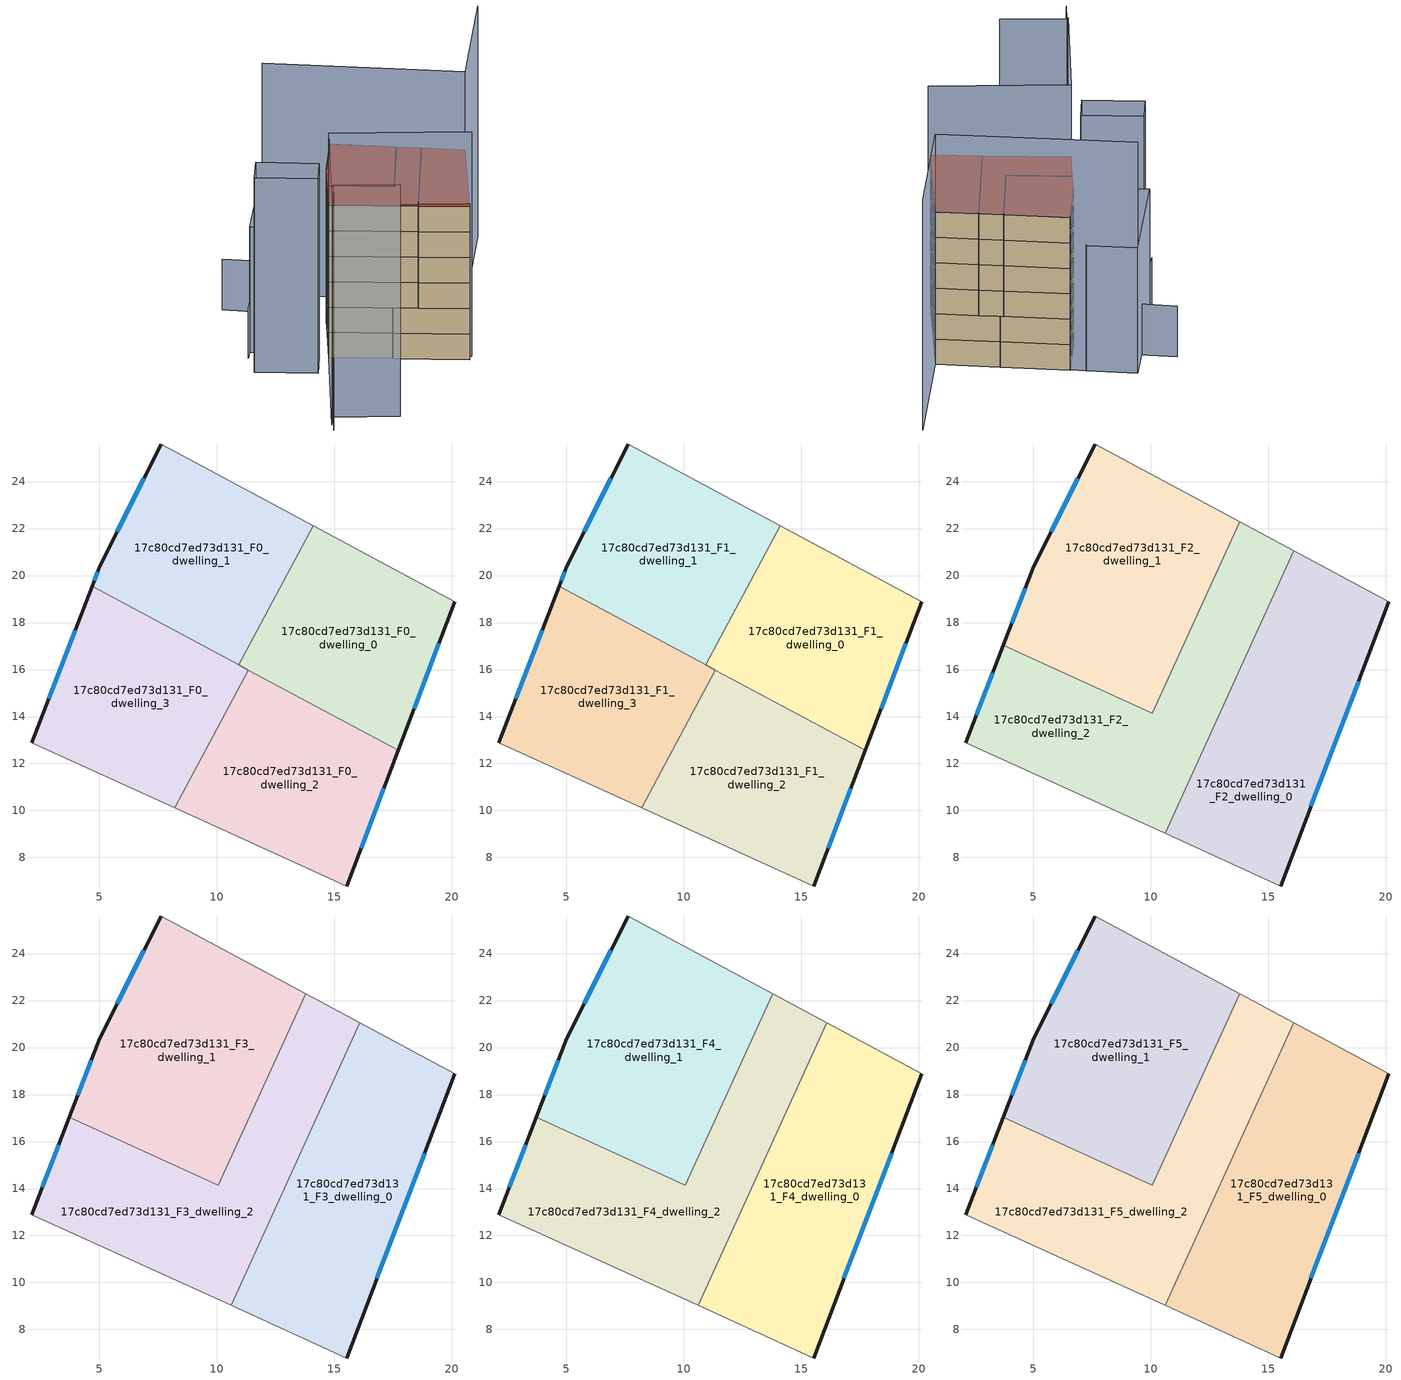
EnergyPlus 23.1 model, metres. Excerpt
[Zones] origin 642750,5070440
17c80cd7ed73d131_F0_dwelling_0
 floor ground (EU_floor_Construction): 20.13,18.89 17.72,12.56 10.93,16.19 14.11,22.12 z0
 wall outside (EU_wall_Construction): 17.72,12.56 20.13,18.89 z0:3
 wall to 17c80cd7ed73d131_F0_dwelling_1 (EU_wall_Construction): 14.11,22.12 10.93,16.19 z0:3
 wall adiabatic (EU_wall_Construction): 20.13,18.89 14.11,22.12 z0:3
 wall to 17c80cd7ed73d131_F0_dwelling_2 (EU_wall_Construction): 11.34,15.98 17.72,12.56 z0:3
 wall to 17c80cd7ed73d131_F0_dwelling_3 (EU_wall_Construction): 10.93,16.19 11.34,15.98 z0:3
 window (EU_Window_Construction): 18.39,14.33 19.45,17.12 z0.84:2.16
17c80cd7ed73d131_F0_dwelling_1
 floor ground (EU_floor_Construction): 14.11,22.12 10.93,16.19 4.69,19.54 5.02,20.4 7.62,25.6 z0
 wall outside (EU_wall_Construction): 7.62,25.6 5.02,20.4 4.69,19.54 z0:3
 wall adiabatic (EU_wall_Construction): 14.11,22.12 7.62,25.6 z0:3
 wall to 17c80cd7ed73d131_F0_dwelling_3 (EU_wall_Construction): 4.69,19.54 10.93,16.19 z0:3
 window (EU_Window_Construction): 6.89,24.14 5.75,21.85 / 4.93,20.16 4.78,19.78 z0.84:2.16
17c80cd7ed73d131_F0_dwelling_2
 floor ground (EU_floor_Construction): 17.72,12.56 15.52,6.79 8.2,10.12 11.34,15.98 z0
 wall outside (EU_wall_Construction): 15.52,6.79 17.72,12.56 z0:3
 wall adiabatic (EU_wall_Construction): 8.2,10.12 15.52,6.79 z0:3
 wall to 17c80cd7ed73d131_F0_dwelling_3 (EU_wall_Construction): 11.34,15.98 8.2,10.12 z0:3
 window (EU_Window_Construction): 16.14,8.4 17.1,10.94 z0.84:2.16
17c80cd7ed73d131_F0_dwelling_3
 floor ground (EU_floor_Construction): 11.34,15.98 8.2,10.12 2.11,12.89 4.69,19.54 z0
 wall outside (EU_wall_Construction): 4.69,19.54 2.11,12.89 z0:3
 wall adiabatic (EU_wall_Construction): 2.11,12.89 8.2,10.12 z0:3
 window (EU_Window_Construction): 3.97,17.68 2.84,14.76 z0.84:2.16
17c80cd7ed73d131_F1_dwelling_0
 floor to 17c80cd7ed73d131_F0_dwelling_0 (EU_floor_Construction): 20.13,18.89 17.72,12.56 10.93,16.19 14.11,22.12 z3
 wall outside (EU_wall_Construction): 17.72,12.56 20.13,18.89 z3:6
 wall to 17c80cd7ed73d131_F1_dwelling_1 (EU_wall_Construction): 14.11,22.12 10.93,16.19 z3:6
 wall adiabatic (EU_wall_Construction): 20.13,18.89 14.11,22.12 z3:6
 wall to 17c80cd7ed73d131_F1_dwelling_2 (EU_wall_Construction): 11.34,15.98 17.72,12.56 z3:6
 wall to 17c80cd7ed73d131_F1_dwelling_3 (EU_wall_Construction): 10.93,16.19 11.34,15.98 z3:6
 window (EU_Window_Construction): 18.39,14.33 19.45,17.12 z3.84:5.16
17c80cd7ed73d131_F1_dwelling_1
 floor to 17c80cd7ed73d131_F0_dwelling_1 (EU_floor_Construction): 14.11,22.12 10.93,16.19 4.69,19.54 5.02,20.4 7.62,25.6 z3
 wall outside (EU_wall_Construction): 7.62,25.6 5.02,20.4 4.69,19.54 z3:6
 wall adiabatic (EU_wall_Construction): 14.11,22.12 7.62,25.6 z3:6
 wall to 17c80cd7ed73d131_F1_dwelling_3 (EU_wall_Construction): 4.69,19.54 10.93,16.19 z3:6
 window (EU_Window_Construction): 6.89,24.14 5.75,21.85 / 4.93,20.16 4.78,19.78 z3.84:5.16
17c80cd7ed73d131_F1_dwelling_2
 floor to 17c80cd7ed73d131_F0_dwelling_2 (EU_floor_Construction): 17.72,12.56 15.52,6.79 8.2,10.12 11.34,15.98 z3
 wall outside (EU_wall_Construction): 15.52,6.79 17.72,12.56 z3:6
 wall adiabatic (EU_wall_Construction): 8.2,10.12 15.52,6.79 z3:6
 wall to 17c80cd7ed73d131_F1_dwelling_3 (EU_wall_Construction): 11.34,15.98 8.2,10.12 z3:6
 window (EU_Window_Construction): 16.14,8.4 17.1,10.94 z3.84:5.16
17c80cd7ed73d131_F1_dwelling_3
 floor to 17c80cd7ed73d131_F0_dwelling_3 (EU_floor_Construction): 11.34,15.98 8.2,10.12 2.11,12.89 4.69,19.54 z3
 wall outside (EU_wall_Construction): 4.69,19.54 2.11,12.89 z3:6
 wall adiabatic (EU_wall_Construction): 2.11,12.89 8.2,10.12 z3:6
 window (EU_Window_Construction): 3.97,17.68 2.84,14.76 z3.84:5.16
17c80cd7ed73d131_F2_dwelling_0
 floor to 17c80cd7ed73d131_F1_dwelling_0 (EU_floor_Construction): 20.13,18.89 17.72,12.56 13.3,14.93 16.09,21.06 z6
 floor to 17c80cd7ed73d131_F1_dwelling_2 (EU_floor_Construction): 17.72,12.56 15.52,6.79 10.61,9.02 13.3,14.93 z6
 wall outside (EU_wall_Construction): 15.52,6.79 20.13,18.89 z6:9
 wall adiabatic (EU_wall_Construction): 10.61,9.02 15.52,6.79 / 20.13,18.89 16.09,21.06 z6:9
 wall to 17c80cd7ed73d131_F2_dwelling_2 (EU_wall_Construction): 16.09,21.06 10.61,9.02 z6:9
 window (EU_Window_Construction): 16.81,10.18 18.84,15.5 z6.84:8.16
17c80cd7ed73d131_F2_dwelling_1
 floor to 17c80cd7ed73d131_F1_dwelling_1 (EU_floor_Construction): 13.78,22.3 11.37,17 10.93,16.19 4.69,19.54 5.02,20.4 7.62,25.6 z6
 floor to 17c80cd7ed73d131_F1_dwelling_0 (EU_floor_Construction): 11.37,17 10.99,16.16 10.93,16.19 z6
 floor to 17c80cd7ed73d131_F1_dwelling_3 (EU_floor_Construction): 10.99,16.16 10.06,14.13 3.71,17.03 4.69,19.54 z6
 wall outside (EU_wall_Construction): 7.62,25.6 5.02,20.4 3.71,17.03 z6:9
 wall adiabatic (EU_wall_Construction): 13.78,22.3 7.62,25.6 z6:9
 wall to 17c80cd7ed73d131_F2_dwelling_2 (EU_wall_Construction): 3.71,17.03 10.06,14.13 13.78,22.3 z6:9
 window (EU_Window_Construction): 6.89,24.14 5.75,21.85 / 4.65,19.45 4.08,17.97 z6.84:8.16
17c80cd7ed73d131_F2_dwelling_2
 floor to 17c80cd7ed73d131_F1_dwelling_2 (EU_floor_Construction): 13.3,14.93 10.61,9.02 8.2,10.12 11.34,15.98 z6
 floor to 17c80cd7ed73d131_F1_dwelling_3 (EU_floor_Construction): 10.99,16.16 11.34,15.98 8.2,10.12 2.11,12.89 3.71,17.03 10.06,14.13 z6
 floor to 17c80cd7ed73d131_F1_dwelling_1 (EU_floor_Construction): 14.11,22.12 11.37,17 13.78,22.3 z6
 floor to 17c80cd7ed73d131_F1_dwelling_0 (EU_floor_Construction): 16.09,21.06 13.3,14.93 10.99,16.16 11.37,17 14.11,22.12 z6
 wall outside (EU_wall_Construction): 3.71,17.03 2.11,12.89 z6:9
 wall adiabatic (EU_wall_Construction): 16.09,21.06 13.78,22.3 / 2.11,12.89 10.61,9.02 z6:9
 window (EU_Window_Construction): 3.27,15.87 2.56,14.05 z6.84:8.16
17c80cd7ed73d131_F3_dwelling_0
 floor to 17c80cd7ed73d131_F2_dwelling_0 (EU_floor_Construction): 20.13,18.89 15.52,6.79 10.61,9.02 16.09,21.06 z9
 wall outside (EU_wall_Construction): 15.52,6.79 20.13,18.89 z9:12
 wall adiabatic (EU_wall_Construction): 10.61,9.02 15.52,6.79 / 20.13,18.89 16.09,21.06 z9:12
 wall to 17c80cd7ed73d131_F3_dwelling_2 (EU_wall_Construction): 16.09,21.06 10.61,9.02 z9:12
 window (EU_Window_Construction): 16.81,10.18 18.84,15.5 z9.84:11.16
17c80cd7ed73d131_F3_dwelling_1
 floor to 17c80cd7ed73d131_F2_dwelling_1 (EU_floor_Construction): 13.78,22.3 10.06,14.13 3.71,17.03 5.02,20.4 7.62,25.6 z9
 wall outside (EU_wall_Construction): 7.62,25.6 5.02,20.4 3.71,17.03 z9:12
 wall adiabatic (EU_wall_Construction): 13.78,22.3 7.62,25.6 z9:12
 wall to 17c80cd7ed73d131_F3_dwelling_2 (EU_wall_Construction): 3.71,17.03 10.06,14.13 13.78,22.3 z9:12
 window (EU_Window_Construction): 6.89,24.14 5.75,21.85 / 4.65,19.45 4.08,17.97 z9.84:11.16
17c80cd7ed73d131_F3_dwelling_2
 floor to 17c80cd7ed73d131_F2_dwelling_2 (EU_floor_Construction): 16.09,21.06 10.61,9.02 2.11,12.89 3.71,17.03 10.06,14.13 13.78,22.3 z9
 wall outside (EU_wall_Construction): 3.71,17.03 2.11,12.89 z9:12
 wall adiabatic (EU_wall_Construction): 16.09,21.06 13.78,22.3 / 2.11,12.89 10.61,9.02 z9:12
 window (EU_Window_Construction): 3.27,15.87 2.56,14.05 z9.84:11.16
17c80cd7ed73d131_F4_dwelling_0
 floor to 17c80cd7ed73d131_F3_dwelling_0 (EU_floor_Construction): 20.13,18.89 15.52,6.79 10.61,9.02 16.09,21.06 z12
 wall outside (EU_wall_Construction): 15.52,6.79 20.13,18.89 z12:15
 wall adiabatic (EU_wall_Construction): 10.61,9.02 15.52,6.79 / 20.13,18.89 16.09,21.06 z12:15
 wall to 17c80cd7ed73d131_F4_dwelling_2 (EU_wall_Construction): 16.09,21.06 10.61,9.02 z12:15
 window (EU_Window_Construction): 16.81,10.18 18.84,15.5 z12.84:14.16
17c80cd7ed73d131_F4_dwelling_1
 floor to 17c80cd7ed73d131_F3_dwelling_1 (EU_floor_Construction): 13.78,22.3 10.06,14.13 3.71,17.03 5.02,20.4 7.62,25.6 z12
 wall outside (EU_wall_Construction): 7.62,25.6 5.02,20.4 3.71,17.03 z12:15
 wall adiabatic (EU_wall_Construction): 13.78,22.3 7.62,25.6 z12:15
 wall to 17c80cd7ed73d131_F4_dwelling_2 (EU_wall_Construction): 3.71,17.03 10.06,14.13 13.78,22.3 z12:15
 window (EU_Window_Construction): 6.89,24.14 5.75,21.85 / 4.65,19.45 4.08,17.97 z12.84:14.16
17c80cd7ed73d131_F4_dwelling_2
 floor to 17c80cd7ed73d131_F3_dwelling_2 (EU_floor_Construction): 16.09,21.06 10.61,9.02 2.11,12.89 3.71,17.03 10.06,14.13 13.78,22.3 z12
 wall outside (EU_wall_Construction): 3.71,17.03 2.11,12.89 z12:15
 wall adiabatic (EU_wall_Construction): 16.09,21.06 13.78,22.3 / 2.11,12.89 10.61,9.02 z12:15
 window (EU_Window_Construction): 3.27,15.87 2.56,14.05 z12.84:14.16
17c80cd7ed73d131_F5_dwelling_0
 floor to 17c80cd7ed73d131_F4_dwelling_0 (EU_floor_Construction): 20.13,18.89 15.52,6.79 10.61,9.02 16.09,21.06 z15
 wall outside (EU_wall_Construction): 15.52,6.79 20.13,18.89 z15:18
 wall adiabatic (EU_wall_Construction): 10.61,9.02 15.52,6.79 / 20.13,18.89 16.09,21.06 z15:18
 wall to 17c80cd7ed73d131_F5_dwelling_2 (EU_wall_Construction): 16.09,21.06 10.61,9.02 z15:18
 window (EU_Window_Construction): 16.81,10.18 18.84,15.5 z15.84:17.16
 roof outside (EU_roof_Construction): 15.52,6.79 20.13,18.89 16.09,21.06 10.61,9.02 z18
17c80cd7ed73d131_F5_dwelling_1
 floor to 17c80cd7ed73d131_F4_dwelling_1 (EU_floor_Construction): 13.78,22.3 10.06,14.13 3.71,17.03 5.02,20.4 7.62,25.6 z15
 wall outside (EU_wall_Construction): 7.62,25.6 5.02,20.4 3.71,17.03 z15:18
 wall adiabatic (EU_wall_Construction): 13.78,22.3 7.62,25.6 z15:18
 wall to 17c80cd7ed73d131_F5_dwelling_2 (EU_wall_Construction): 3.71,17.03 10.06,14.13 13.78,22.3 z15:18
 window (EU_Window_Construction): 6.89,24.14 5.75,21.85 / 4.65,19.45 4.08,17.97 z15.84:17.16
 roof outside (EU_roof_Construction): 10.06,14.13 13.78,22.3 7.62,25.6 5.02,20.4 3.71,17.03 z18
17c80cd7ed73d131_F5_dwelling_2
 floor to 17c80cd7ed73d131_F4_dwelling_2 (EU_floor_Construction): 16.09,21.06 10.61,9.02 2.11,12.89 3.71,17.03 10.06,14.13 13.78,22.3 z15
 wall outside (EU_wall_Construction): 3.71,17.03 2.11,12.89 z15:18
 wall adiabatic (EU_wall_Construction): 16.09,21.06 13.78,22.3 / 2.11,12.89 10.61,9.02 z15:18
 window (EU_Window_Construction): 3.27,15.87 2.56,14.05 z15.84:17.16
 roof outside (EU_roof_Construction): 10.61,9.02 16.09,21.06 13.78,22.3 10.06,14.13 3.71,17.03 2.11,12.89 z18
shading: -3.79,-2.32 -2.71,0.39 / -2.71,0.39 3.81,-2.22 z0:27.3; -3.51,-1.19 2.09,12.9 / 2.09,12.9 16.02,7.36 z0:26.5; -0.24,10.17 -6.29,13 / -6.29,13 -4.83,16.12 / -4.83,16.12 1.21,13.29 / 1.21,13.29 -0.24,10.17 z0:22.9; -3.89,27.22 -0.39,25.19 / -0.39,25.19 -5.69,16.06 z0:6; -4.99,17.3 1.36,28.99 / 1.36,28.99 6.12,26.4 / 6.12,26.4 -0.23,14.71 / -0.23,14.71 -4.99,17.3 z0:14.8; 27.13,32.05 20.13,18.89 / 20.13,18.89 1.32,28.9 z0:27.2
[Building]
EU S2 Campaign: North Axis=0; Terrain=City; Solar Distribution=FullExterior
[Site:Location]
Lyon-Bron: Latitude=45.75; Longitude=5; Time Zone=1; Elevation=198
[SizingPeriod:WeatherFileDays]
AnnualSizingPeriod: Begin Month=1; Begin Day of Month=1; End Month=12; End Day of Month=31; Day of Week for Start Day=Monday; Use Weather File Daylight Saving Period=No; Use Weather File Rain and Snow Indicators=No
[MATERIAL]
EU_InternalMass_Material: Roughness=MediumRough; Thickness=0.1; Conductivity=1; Density=1800; Specific Heat=900; Thermal Absorptance=0.9; Solar Absorptance=0.7; Visible Absorptance=0.7
[MATERIAL:NOMASS] Roughness=MediumRough; Thermal Absorptance=0.9; Solar Absorptance=0.7; Visible Absorptance=0.7
Name | Thermal Resistance
EU_wall_NoMass | 0.776494
EU_roof_NoMass | 0.486893
EU_floor_NoMass | 0.421597
[WINDOWMATERIAL:SIMPLEGLAZINGSYSTEM]
EU_Window_SimpleGlazing: UFactor=4.24961; Solar Heat Gain Coefficient=0.83; Visible Transmittance=0.83
[CONSTRUCTION]
EU_wall_Construction: EU_wall_NoMass
EU_roof_Construction: EU_roof_NoMass
EU_floor_Construction: EU_floor_NoMass
EU_Window_Construction: EU_Window_SimpleGlazing
EU_InternalMass_Construction: EU_InternalMass_Material
[ZONE] Type=1; Multiplier=1; Ceiling Height=autocalculate; Floor Area=autocalculate; Part of Total Floor Area=Yes
Name | Volume
17c80cd7ed73d131_F0_dwelling_0; 17c80cd7ed73d131_F1_dwelling_0 | 146.531
17c80cd7ed73d131_F2_dwelling_0; 17c80cd7ed73d131_F3_dwelling_0; 17c80cd7ed73d131_F4_dwelling_0; 17c80cd7ed73d131_F5_dwelling_0 | 195.396
17c80cd7ed73d131_F0_dwelling_1; 17c80cd7ed73d131_F1_dwelling_1 | 146.534
17c80cd7ed73d131_F2_dwelling_1; 17c80cd7ed73d131_F3_dwelling_1; 17c80cd7ed73d131_F4_dwelling_1; 17c80cd7ed73d131_F5_dwelling_1 | 195.386
17c80cd7ed73d131_F0_dwelling_2; 17c80cd7ed73d131_F1_dwelling_2 | 146.545
17c80cd7ed73d131_F2_dwelling_2; 17c80cd7ed73d131_F3_dwelling_2; 17c80cd7ed73d131_F4_dwelling_2; 17c80cd7ed73d131_F5_dwelling_2 | 195.383
17c80cd7ed73d131_F0_dwelling_3; 17c80cd7ed73d131_F1_dwelling_3 | 146.535
[INTERNALMASS] Construction=EU_InternalMass_Construction
Name | Zone or ZoneList | Surface Area
17c80cd7ed73d131_F0_dwelling_0_EU_InternalMass | 17c80cd7ed73d131_F0_dwelling_0 | 48.8437
17c80cd7ed73d131_F0_dwelling_1_EU_InternalMass | 17c80cd7ed73d131_F0_dwelling_1 | 48.8452
17c80cd7ed73d131_F0_dwelling_2_EU_InternalMass | 17c80cd7ed73d131_F0_dwelling_2 | 48.8488
17c80cd7ed73d131_F0_dwelling_3_EU_InternalMass | 17c80cd7ed73d131_F0_dwelling_3 | 48.8451
17c80cd7ed73d131_F1_dwelling_0_EU_InternalMass | 17c80cd7ed73d131_F1_dwelling_0 | 48.8437
17c80cd7ed73d131_F1_dwelling_1_EU_InternalMass | 17c80cd7ed73d131_F1_dwelling_1 | 48.8452
17c80cd7ed73d131_F1_dwelling_2_EU_InternalMass | 17c80cd7ed73d131_F1_dwelling_2 | 48.8488
17c80cd7ed73d131_F1_dwelling_3_EU_InternalMass | 17c80cd7ed73d131_F1_dwelling_3 | 48.8451
17c80cd7ed73d131_F2_dwelling_0_EU_InternalMass | 17c80cd7ed73d131_F2_dwelling_0 | 65.1345
17c80cd7ed73d131_F2_dwelling_1_EU_InternalMass | 17c80cd7ed73d131_F2_dwelling_1 | 65.128
17c80cd7ed73d131_F2_dwelling_2_EU_InternalMass | 17c80cd7ed73d131_F2_dwelling_2 | 65.1281
17c80cd7ed73d131_F3_dwelling_0_EU_InternalMass | 17c80cd7ed73d131_F3_dwelling_0 | 65.1345
17c80cd7ed73d131_F3_dwelling_1_EU_InternalMass | 17c80cd7ed73d131_F3_dwelling_1 | 65.128
17c80cd7ed73d131_F3_dwelling_2_EU_InternalMass | 17c80cd7ed73d131_F3_dwelling_2 | 65.1281
17c80cd7ed73d131_F4_dwelling_0_EU_InternalMass | 17c80cd7ed73d131_F4_dwelling_0 | 65.1345
17c80cd7ed73d131_F4_dwelling_1_EU_InternalMass | 17c80cd7ed73d131_F4_dwelling_1 | 65.128
17c80cd7ed73d131_F4_dwelling_2_EU_InternalMass | 17c80cd7ed73d131_F4_dwelling_2 | 65.1281
17c80cd7ed73d131_F5_dwelling_0_EU_InternalMass | 17c80cd7ed73d131_F5_dwelling_0 | 65.1345
17c80cd7ed73d131_F5_dwelling_1_EU_InternalMass | 17c80cd7ed73d131_F5_dwelling_1 | 65.128
17c80cd7ed73d131_F5_dwelling_2_EU_InternalMass | 17c80cd7ed73d131_F5_dwelling_2 | 65.1281
[OTHEREQUIPMENT] Fuel Type=Electricity; Design Level Calculation Method=Watts/Area; Power per Zone Floor Area=1; Fraction Latent=0; Fraction Radiant=0; Fraction Lost=0; Carbon Dioxide Generation Rate=0; EndUse Subcategory=EU_Step8_InternalGains
Name | Zone or ZoneList or Space or SpaceList | Schedule
EU_Step8_InternalGain_17c80cd7ed73d131_F0_dwelling_0_f000 | 17c80cd7ed73d131_F0_dwelling_0 | EU_Step8_GainSchedule_17c80cd7ed73d131_F0_dwelling_0_f000
EU_Step8_InternalGain_17c80cd7ed73d131_F0_dwelling_1_f000 | 17c80cd7ed73d131_F0_dwelling_1 | EU_Step8_GainSchedule_17c80cd7ed73d131_F0_dwelling_1_f000
EU_Step8_InternalGain_17c80cd7ed73d131_F0_dwelling_2_f000 | 17c80cd7ed73d131_F0_dwelling_2 | EU_Step8_GainSchedule_17c80cd7ed73d131_F0_dwelling_2_f000
EU_Step8_InternalGain_17c80cd7ed73d131_F0_dwelling_3_f000 | 17c80cd7ed73d131_F0_dwelling_3 | EU_Step8_GainSchedule_17c80cd7ed73d131_F0_dwelling_3_f000
EU_Step8_InternalGain_17c80cd7ed73d131_F1_dwelling_0_f000 | 17c80cd7ed73d131_F1_dwelling_0 | EU_Step8_GainSchedule_17c80cd7ed73d131_F1_dwelling_0_f000
EU_Step8_InternalGain_17c80cd7ed73d131_F1_dwelling_1_f000 | 17c80cd7ed73d131_F1_dwelling_1 | EU_Step8_GainSchedule_17c80cd7ed73d131_F1_dwelling_1_f000
EU_Step8_InternalGain_17c80cd7ed73d131_F1_dwelling_2_f000 | 17c80cd7ed73d131_F1_dwelling_2 | EU_Step8_GainSchedule_17c80cd7ed73d131_F1_dwelling_2_f000
EU_Step8_InternalGain_17c80cd7ed73d131_F1_dwelling_3_f000 | 17c80cd7ed73d131_F1_dwelling_3 | EU_Step8_GainSchedule_17c80cd7ed73d131_F1_dwelling_3_f000
EU_Step8_InternalGain_17c80cd7ed73d131_F2_dwelling_0_f000 | 17c80cd7ed73d131_F2_dwelling_0 | EU_Step8_GainSchedule_17c80cd7ed73d131_F2_dwelling_0_f000
EU_Step8_InternalGain_17c80cd7ed73d131_F2_dwelling_1_f000 | 17c80cd7ed73d131_F2_dwelling_1 | EU_Step8_GainSchedule_17c80cd7ed73d131_F2_dwelling_1_f000
EU_Step8_InternalGain_17c80cd7ed73d131_F2_dwelling_2_f000 | 17c80cd7ed73d131_F2_dwelling_2 | EU_Step8_GainSchedule_17c80cd7ed73d131_F2_dwelling_2_f000
EU_Step8_InternalGain_17c80cd7ed73d131_F3_dwelling_0_f000 | 17c80cd7ed73d131_F3_dwelling_0 | EU_Step8_GainSchedule_17c80cd7ed73d131_F3_dwelling_0_f000
EU_Step8_InternalGain_17c80cd7ed73d131_F3_dwelling_1_f000 | 17c80cd7ed73d131_F3_dwelling_1 | EU_Step8_GainSchedule_17c80cd7ed73d131_F3_dwelling_1_f000
EU_Step8_InternalGain_17c80cd7ed73d131_F3_dwelling_2_f000 | 17c80cd7ed73d131_F3_dwelling_2 | EU_Step8_GainSchedule_17c80cd7ed73d131_F3_dwelling_2_f000
EU_Step8_InternalGain_17c80cd7ed73d131_F4_dwelling_0_f000 | 17c80cd7ed73d131_F4_dwelling_0 | EU_Step8_GainSchedule_17c80cd7ed73d131_F4_dwelling_0_f000
EU_Step8_InternalGain_17c80cd7ed73d131_F4_dwelling_1_f000 | 17c80cd7ed73d131_F4_dwelling_1 | EU_Step8_GainSchedule_17c80cd7ed73d131_F4_dwelling_1_f000
EU_Step8_InternalGain_17c80cd7ed73d131_F4_dwelling_2_f000 | 17c80cd7ed73d131_F4_dwelling_2 | EU_Step8_GainSchedule_17c80cd7ed73d131_F4_dwelling_2_f000
EU_Step8_InternalGain_17c80cd7ed73d131_F5_dwelling_0_f000 | 17c80cd7ed73d131_F5_dwelling_0 | EU_Step8_GainSchedule_17c80cd7ed73d131_F5_dwelling_0_f000
EU_Step8_InternalGain_17c80cd7ed73d131_F5_dwelling_1_f000 | 17c80cd7ed73d131_F5_dwelling_1 | EU_Step8_GainSchedule_17c80cd7ed73d131_F5_dwelling_1_f000
EU_Step8_InternalGain_17c80cd7ed73d131_F5_dwelling_2_f000 | 17c80cd7ed73d131_F5_dwelling_2 | EU_Step8_GainSchedule_17c80cd7ed73d131_F5_dwelling_2_f000
[ZONEVENTILATION:DESIGNFLOWRATE] Schedule=EU_AlwaysOn; Design Flow Rate Calculation Method=AirChanges/Hour; Air Changes per Hour=0.693814; Ventilation Type=Natural; Fan Pressure Rise=0; Fan Total Efficiency=1; Constant Term Coefficient=1; Temperature Term Coefficient=0; Velocity Term Coefficient=0; Velocity Squared Term Coefficient=0; Minimum Indoor Temperature=-100; Maximum Indoor Temperature=100; Delta Temperature=-100; Minimum Outdoor Temperature=-100; Maximum Outdoor Temperature=100; Maximum Wind Speed=40
Name | Zone or ZoneList or Space or SpaceList
EU_ConstantAir_17c80cd7ed73d131_F0_dwelling_0 | 17c80cd7ed73d131_F0_dwelling_0
EU_ConstantAir_17c80cd7ed73d131_F0_dwelling_1 | 17c80cd7ed73d131_F0_dwelling_1
EU_ConstantAir_17c80cd7ed73d131_F0_dwelling_2 | 17c80cd7ed73d131_F0_dwelling_2
EU_ConstantAir_17c80cd7ed73d131_F0_dwelling_3 | 17c80cd7ed73d131_F0_dwelling_3
EU_ConstantAir_17c80cd7ed73d131_F1_dwelling_0 | 17c80cd7ed73d131_F1_dwelling_0
EU_ConstantAir_17c80cd7ed73d131_F1_dwelling_1 | 17c80cd7ed73d131_F1_dwelling_1
EU_ConstantAir_17c80cd7ed73d131_F1_dwelling_2 | 17c80cd7ed73d131_F1_dwelling_2
EU_ConstantAir_17c80cd7ed73d131_F1_dwelling_3 | 17c80cd7ed73d131_F1_dwelling_3
EU_ConstantAir_17c80cd7ed73d131_F2_dwelling_0 | 17c80cd7ed73d131_F2_dwelling_0
EU_ConstantAir_17c80cd7ed73d131_F2_dwelling_1 | 17c80cd7ed73d131_F2_dwelling_1
EU_ConstantAir_17c80cd7ed73d131_F2_dwelling_2 | 17c80cd7ed73d131_F2_dwelling_2
EU_ConstantAir_17c80cd7ed73d131_F3_dwelling_0 | 17c80cd7ed73d131_F3_dwelling_0
EU_ConstantAir_17c80cd7ed73d131_F3_dwelling_1 | 17c80cd7ed73d131_F3_dwelling_1
EU_ConstantAir_17c80cd7ed73d131_F3_dwelling_2 | 17c80cd7ed73d131_F3_dwelling_2
EU_ConstantAir_17c80cd7ed73d131_F4_dwelling_0 | 17c80cd7ed73d131_F4_dwelling_0
EU_ConstantAir_17c80cd7ed73d131_F4_dwelling_1 | 17c80cd7ed73d131_F4_dwelling_1
EU_ConstantAir_17c80cd7ed73d131_F4_dwelling_2 | 17c80cd7ed73d131_F4_dwelling_2
EU_ConstantAir_17c80cd7ed73d131_F5_dwelling_0 | 17c80cd7ed73d131_F5_dwelling_0
EU_ConstantAir_17c80cd7ed73d131_F5_dwelling_1 | 17c80cd7ed73d131_F5_dwelling_1
EU_ConstantAir_17c80cd7ed73d131_F5_dwelling_2 | 17c80cd7ed73d131_F5_dwelling_2
[HVACTEMPLATE:THERMOSTAT] Constant Heating Setpoint=20; Constant Cooling Setpoint=50
EU_HeatOnly_17c80cd7ed73d131_F0_dwelling_0; EU_HeatOnly_17c80cd7ed73d131_F0_dwelling_1; EU_HeatOnly_17c80cd7ed73d131_F0_dwelling_2; EU_HeatOnly_17c80cd7ed73d131_F0_dwelling_3; EU_HeatOnly_17c80cd7ed73d131_F1_dwelling_0; EU_HeatOnly_17c80cd7ed73d131_F1_dwelling_1; EU_HeatOnly_17c80cd7ed73d131_F1_dwelling_2; EU_HeatOnly_17c80cd7ed73d131_F1_dwelling_3; EU_HeatOnly_17c80cd7ed73d131_F2_dwelling_0; EU_HeatOnly_17c80cd7ed73d131_F2_dwelling_1; EU_HeatOnly_17c80cd7ed73d131_F2_dwelling_2; EU_HeatOnly_17c80cd7ed73d131_F3_dwelling_0; EU_HeatOnly_17c80cd7ed73d131_F3_dwelling_1; EU_HeatOnly_17c80cd7ed73d131_F3_dwelling_2; EU_HeatOnly_17c80cd7ed73d131_F4_dwelling_0; EU_HeatOnly_17c80cd7ed73d131_F4_dwelling_1; EU_HeatOnly_17c80cd7ed73d131_F4_dwelling_2; EU_HeatOnly_17c80cd7ed73d131_F5_dwelling_0; EU_HeatOnly_17c80cd7ed73d131_F5_dwelling_1; EU_HeatOnly_17c80cd7ed73d131_F5_dwelling_2
[HVACTEMPLATE:ZONE:IDEALLOADSAIRSYSTEM] System Availability Schedule=EU_AlwaysOn; Maximum Heating Supply Air Temperature=50; Minimum Cooling Supply Air Temperature=13; Maximum Heating Supply Air Humidity Ratio=0.0156; Minimum Cooling Supply Air Humidity Ratio=0.0077; Heating Limit=NoLimit; Cooling Limit=NoLimit; Heating Availability Schedule=EU_AlwaysOn; Cooling Availability Schedule=EU_CoolingOff; Dehumidification Control Type=ConstantSensibleHeatRatio; Cooling Sensible Heat Ratio=0.7; Dehumidification Setpoint=60; Humidification Control Type=None; Humidification Setpoint=30; Outdoor Air Method=None; Outdoor Air Flow Rate per Person=0.00944; Outdoor Air Flow Rate per Zone Floor Area=0; Outdoor Air Flow Rate per Zone=0; Demand Controlled Ventilation Type=None; Outdoor Air Economizer Type=NoEconomizer; Heat Recovery Type=None; Sensible Heat Recovery Effectiveness=0.7; Latent Heat Recovery Effectiveness=0.65
Name | Template Thermostat
17c80cd7ed73d131_F0_dwelling_0 | EU_HeatOnly_17c80cd7ed73d131_F0_dwelling_0
17c80cd7ed73d131_F0_dwelling_1 | EU_HeatOnly_17c80cd7ed73d131_F0_dwelling_1
17c80cd7ed73d131_F0_dwelling_2 | EU_HeatOnly_17c80cd7ed73d131_F0_dwelling_2
17c80cd7ed73d131_F0_dwelling_3 | EU_HeatOnly_17c80cd7ed73d131_F0_dwelling_3
17c80cd7ed73d131_F1_dwelling_0 | EU_HeatOnly_17c80cd7ed73d131_F1_dwelling_0
17c80cd7ed73d131_F1_dwelling_1 | EU_HeatOnly_17c80cd7ed73d131_F1_dwelling_1
17c80cd7ed73d131_F1_dwelling_2 | EU_HeatOnly_17c80cd7ed73d131_F1_dwelling_2
17c80cd7ed73d131_F1_dwelling_3 | EU_HeatOnly_17c80cd7ed73d131_F1_dwelling_3
17c80cd7ed73d131_F2_dwelling_0 | EU_HeatOnly_17c80cd7ed73d131_F2_dwelling_0
17c80cd7ed73d131_F2_dwelling_1 | EU_HeatOnly_17c80cd7ed73d131_F2_dwelling_1
17c80cd7ed73d131_F2_dwelling_2 | EU_HeatOnly_17c80cd7ed73d131_F2_dwelling_2
17c80cd7ed73d131_F3_dwelling_0 | EU_HeatOnly_17c80cd7ed73d131_F3_dwelling_0
17c80cd7ed73d131_F3_dwelling_1 | EU_HeatOnly_17c80cd7ed73d131_F3_dwelling_1
17c80cd7ed73d131_F3_dwelling_2 | EU_HeatOnly_17c80cd7ed73d131_F3_dwelling_2
17c80cd7ed73d131_F4_dwelling_0 | EU_HeatOnly_17c80cd7ed73d131_F4_dwelling_0
17c80cd7ed73d131_F4_dwelling_1 | EU_HeatOnly_17c80cd7ed73d131_F4_dwelling_1
17c80cd7ed73d131_F4_dwelling_2 | EU_HeatOnly_17c80cd7ed73d131_F4_dwelling_2
17c80cd7ed73d131_F5_dwelling_0 | EU_HeatOnly_17c80cd7ed73d131_F5_dwelling_0
17c80cd7ed73d131_F5_dwelling_1 | EU_HeatOnly_17c80cd7ed73d131_F5_dwelling_1
17c80cd7ed73d131_F5_dwelling_2 | EU_HeatOnly_17c80cd7ed73d131_F5_dwelling_2
[SIZING:ZONE] Zone Cooling Design Supply Air Temperature Input Method=SupplyAirTemperature; Zone Cooling Design Supply Air Temperature=13; Zone Heating Design Supply Air Temperature Input Method=SupplyAirTemperature; Zone Heating Design Supply Air Temperature=50; Zone Cooling Design Supply Air Humidity Ratio=0.008; Zone Heating Design Supply Air Humidity Ratio=0.008; Cooling Design Air Flow Method=DesignDay; Cooling Design Air Flow Rate=0; Cooling Minimum Air Flow per Zone Floor Area=0.000762; Cooling Minimum Air Flow=0; Cooling Minimum Air Flow Fraction=0.2; Heating Design Air Flow Method=DesignDay; Heating Design Air Flow Rate=0; Heating Maximum Air Flow per Zone Floor Area=0.002032; Heating Maximum Air Flow=0.141576; Heating Maximum Air Flow Fraction=0.3; Account for Dedicated Outdoor Air System=No; Dedicated Outdoor Air System Control Strategy=NeutralSupplyAir; Dedicated Outdoor Air Low Setpoint Temperature for Design=autosize; Dedicated Outdoor Air High Setpoint Temperature for Design=autosize; Zone Load Sizing Method=Sensible Load Only No Latent Load; Zone Latent Cooling Design Supply Air Humidity Ratio Input Method=HumidityRatioDifference; Zone Cooling Design Supply Air Humidity Ratio Difference=0.005; Zone Latent Heating Design Supply Air Humidity Ratio Input Method=HumidityRatioDifference; Zone Humidification Design Supply Air Humidity Ratio Difference=0.005
17c80cd7ed73d131_F0_dwelling_0; 17c80cd7ed73d131_F0_dwelling_1; 17c80cd7ed73d131_F0_dwelling_2; 17c80cd7ed73d131_F0_dwelling_3; 17c80cd7ed73d131_F1_dwelling_0; 17c80cd7ed73d131_F1_dwelling_1; 17c80cd7ed73d131_F1_dwelling_2; 17c80cd7ed73d131_F1_dwelling_3; 17c80cd7ed73d131_F2_dwelling_0; 17c80cd7ed73d131_F2_dwelling_1; 17c80cd7ed73d131_F2_dwelling_2; 17c80cd7ed73d131_F3_dwelling_0; 17c80cd7ed73d131_F3_dwelling_1; 17c80cd7ed73d131_F3_dwelling_2; 17c80cd7ed73d131_F4_dwelling_0; 17c80cd7ed73d131_F4_dwelling_1; 17c80cd7ed73d131_F4_dwelling_2; 17c80cd7ed73d131_F5_dwelling_0; 17c80cd7ed73d131_F5_dwelling_1; 17c80cd7ed73d131_F5_dwelling_2
[SCHEDULE:CONSTANT]
Name | Hourly Value
EU_AlwaysOn | 1
EU_CoolingOff | 0
[SCHEDULE:FILE] Column Number=1; Rows to Skip at Top=0; Number of Hours of Data=8760; Column Separator=Comma; Interpolate to Timestep=No; Minutes per Item=60; Adjust Schedule for Daylight Savings=Yes
Name | File
EU_Step8_GainSchedule_17c80cd7ed73d131_F0_dwelling_0_f000 | ../../schedules/17c80cd7ed73d131/17c80cd7ed73d131_F0_dwelling_0_f000_gain.csv
EU_Step8_GainSchedule_17c80cd7ed73d131_F0_dwelling_1_f000 | ../../schedules/17c80cd7ed73d131/17c80cd7ed73d131_F0_dwelling_1_f000_gain.csv
EU_Step8_GainSchedule_17c80cd7ed73d131_F0_dwelling_2_f000 | ../../schedules/17c80cd7ed73d131/17c80cd7ed73d131_F0_dwelling_2_f000_gain.csv
EU_Step8_GainSchedule_17c80cd7ed73d131_F0_dwelling_3_f000 | ../../schedules/17c80cd7ed73d131/17c80cd7ed73d131_F0_dwelling_3_f000_gain.csv
EU_Step8_GainSchedule_17c80cd7ed73d131_F1_dwelling_0_f000 | ../../schedules/17c80cd7ed73d131/17c80cd7ed73d131_F1_dwelling_0_f000_gain.csv
EU_Step8_GainSchedule_17c80cd7ed73d131_F1_dwelling_1_f000 | ../../schedules/17c80cd7ed73d131/17c80cd7ed73d131_F1_dwelling_1_f000_gain.csv
EU_Step8_GainSchedule_17c80cd7ed73d131_F1_dwelling_2_f000 | ../../schedules/17c80cd7ed73d131/17c80cd7ed73d131_F1_dwelling_2_f000_gain.csv
EU_Step8_GainSchedule_17c80cd7ed73d131_F1_dwelling_3_f000 | ../../schedules/17c80cd7ed73d131/17c80cd7ed73d131_F1_dwelling_3_f000_gain.csv
EU_Step8_GainSchedule_17c80cd7ed73d131_F2_dwelling_0_f000 | ../../schedules/17c80cd7ed73d131/17c80cd7ed73d131_F2_dwelling_0_f000_gain.csv
EU_Step8_GainSchedule_17c80cd7ed73d131_F2_dwelling_1_f000 | ../../schedules/17c80cd7ed73d131/17c80cd7ed73d131_F2_dwelling_1_f000_gain.csv
EU_Step8_GainSchedule_17c80cd7ed73d131_F2_dwelling_2_f000 | ../../schedules/17c80cd7ed73d131/17c80cd7ed73d131_F2_dwelling_2_f000_gain.csv
EU_Step8_GainSchedule_17c80cd7ed73d131_F3_dwelling_0_f000 | ../../schedules/17c80cd7ed73d131/17c80cd7ed73d131_F3_dwelling_0_f000_gain.csv
EU_Step8_GainSchedule_17c80cd7ed73d131_F3_dwelling_1_f000 | ../../schedules/17c80cd7ed73d131/17c80cd7ed73d131_F3_dwelling_1_f000_gain.csv
EU_Step8_GainSchedule_17c80cd7ed73d131_F3_dwelling_2_f000 | ../../schedules/17c80cd7ed73d131/17c80cd7ed73d131_F3_dwelling_2_f000_gain.csv
EU_Step8_GainSchedule_17c80cd7ed73d131_F4_dwelling_0_f000 | ../../schedules/17c80cd7ed73d131/17c80cd7ed73d131_F4_dwelling_0_f000_gain.csv
EU_Step8_GainSchedule_17c80cd7ed73d131_F4_dwelling_1_f000 | ../../schedules/17c80cd7ed73d131/17c80cd7ed73d131_F4_dwelling_1_f000_gain.csv
EU_Step8_GainSchedule_17c80cd7ed73d131_F4_dwelling_2_f000 | ../../schedules/17c80cd7ed73d131/17c80cd7ed73d131_F4_dwelling_2_f000_gain.csv
EU_Step8_GainSchedule_17c80cd7ed73d131_F5_dwelling_0_f000 | ../../schedules/17c80cd7ed73d131/17c80cd7ed73d131_F5_dwelling_0_f000_gain.csv
EU_Step8_GainSchedule_17c80cd7ed73d131_F5_dwelling_1_f000 | ../../schedules/17c80cd7ed73d131/17c80cd7ed73d131_F5_dwelling_1_f000_gain.csv
EU_Step8_GainSchedule_17c80cd7ed73d131_F5_dwelling_2_f000 | ../../schedules/17c80cd7ed73d131/17c80cd7ed73d131_F5_dwelling_2_f000_gain.csv
